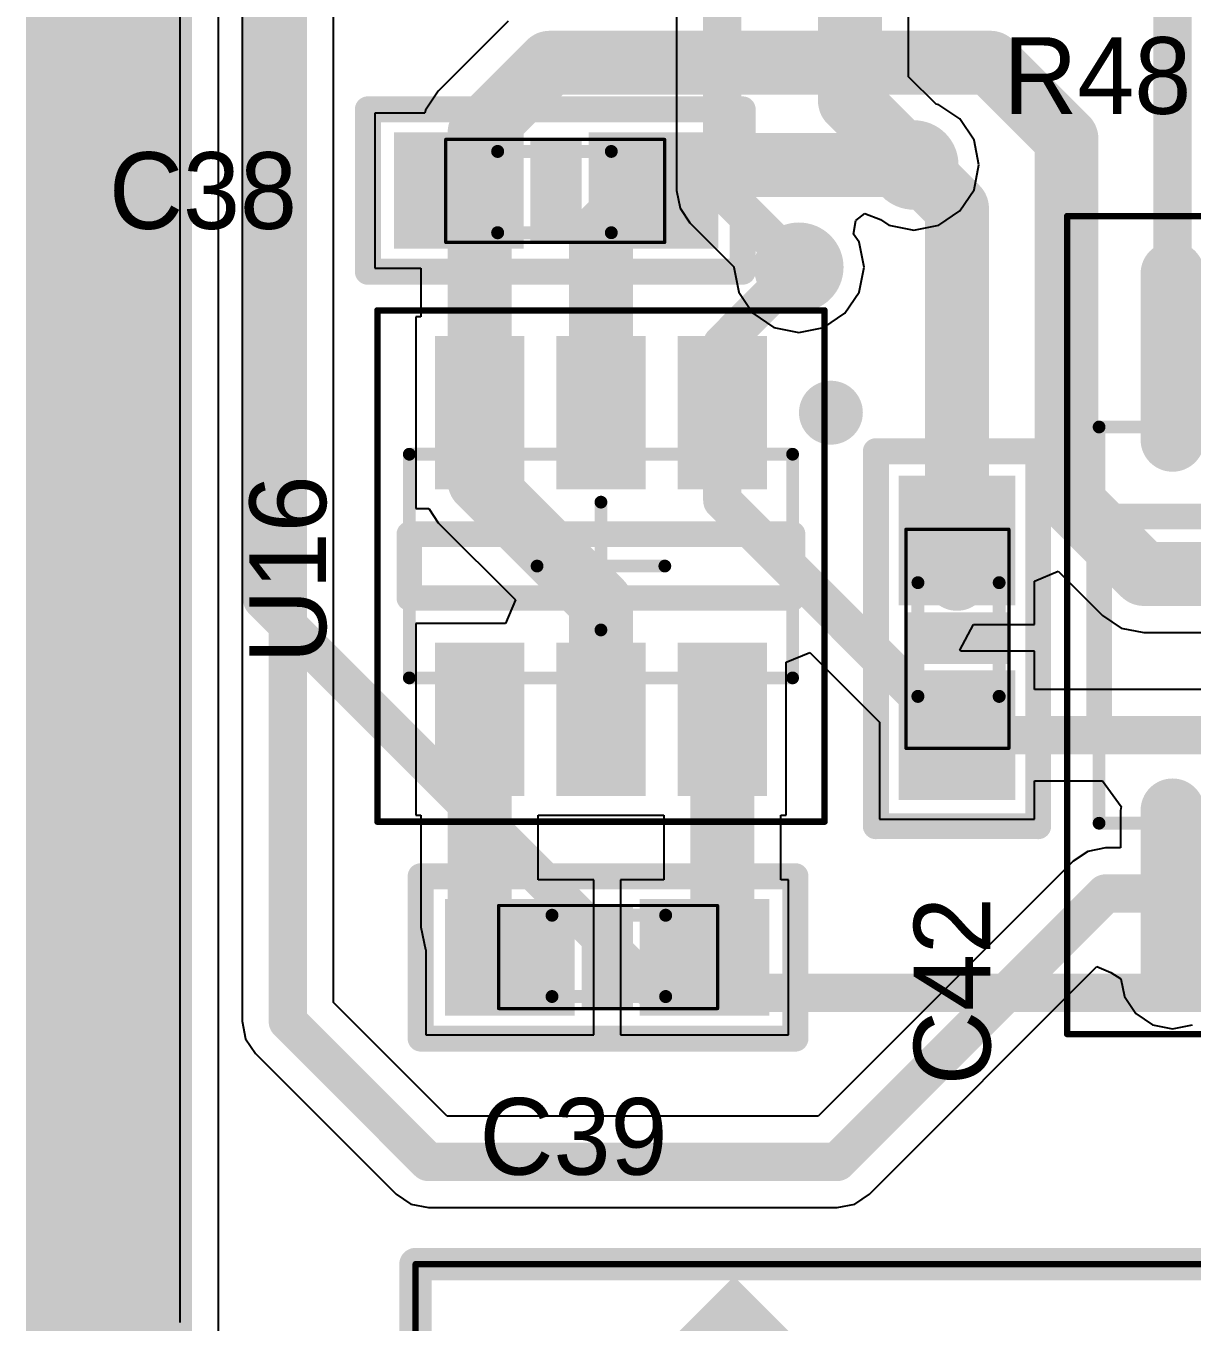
# Model space of a CAD drawing. Header units: millimetres. Extents: x 59 to 152, y 30 to 146.
# Drawn here: x 71.55 to 80.68, y 80.95 to 91.09 of the extents above; entities that cross this region are included whole.
import ezdxf

# ---------------------------------------------------------------- set-up
doc = ezdxf.new("R2010")
doc.units = ezdxf.units.MM
for name, color, linetype in [('BottomLayer', 5, 'Continuous'), ('BottomSolder', 6, 'Continuous'), ('Mechanical1', 6, 'Continuous'), ('Mechanical13', 56, 'Continuous'), ('Mechanical15', 56, 'Continuous'), ('Mechanical16', 56, 'Continuous'), ('Mechanical2', 216, 'Continuous'), ('Mechanical6', 56, 'Continuous'), ('MultiLayer', 9, 'Continuous'), ('TopLayer', 1, 'Continuous'), ('TopOverlay', 2, 'Continuous'), ('TopPaste', 8, 'Continuous'), ('TopSolder', 216, 'Continuous'), ('ViaHoleLayer', 16, 'Continuous')]:
    doc.layers.add(name, color=color, linetype=linetype)

# ---------------------------------------------------------------- blocks, each defined once
blk = doc.blocks.new('C0603_210')
at = {"layer": 'Mechanical16'}
for points, const_width in [([(0.864, 0.406), (-0.85, 0.406)], 0.0254), ([(-0.85, 0.406), (-0.85, -0.4)], 0.0254), ([(0.864, 0.406), (0.864, -0.4)], 0.0254), ([(0.457, 0.33), (-0.432, 0.33)], 0.102), ([(0.457, -0.306), (-0.432, -0.306)], 0.102), ([(0.864, -0.4), (-0.85, -0.4)], 0.0254)]:
    blk.add_lwpolyline(points, dxfattribs=dict(at, const_width=const_width))
for points, const_width in [([(-0.856, 0.406, 1), (-0.844, 0.406, 1)], 0.0127), ([(-0.856, 0.406, 1), (-0.844, 0.406, 1)], 0.0127), ([(0.857, 0.406, 1), (0.87, 0.406, 1)], 0.0127), ([(0.857, 0.406, 1), (0.87, 0.406, 1)], 0.0127), ([(-0.457, 0.33, 1), (-0.407, 0.33, 1)], 0.0508), ([(0.432, 0.33, 1), (0.483, 0.33, 1)], 0.0508), ([(-0.457, -0.306, 1), (-0.407, -0.306, 1)], 0.0508), ([(0.432, -0.306, 1), (0.483, -0.306, 1)], 0.0508), ([(-0.856, -0.4, 1), (-0.844, -0.4, 1)], 0.0127), ([(-0.856, -0.4, 1), (-0.844, -0.4, 1)], 0.0127), ([(0.857, -0.4, 1), (0.87, -0.4, 1)], 0.0127), ([(0.857, -0.4, 1), (0.87, -0.4, 1)], 0.0127)]:
    blk.add_lwpolyline(points, format="xyb", close=True, dxfattribs=dict(at, const_width=const_width))
for points in [[(-0.838, -0.4), (-0.432, -0.4), (-0.838, 0.406), (-0.432, 0.406)], [(0.432, -0.4), (0.838, -0.4), (0.432, 0.406), (0.838, 0.406)]]:
    blk.add_solid(points, dxfattribs=at)
at = {"layer": 'Mechanical6'}
blk.add_solid([(-0.2, -0.4), (0.203, -0.4), (-0.2, 0.406), (0.203, 0.406)], dxfattribs=at)
at = {"layer": 'TopLayer'}
for points in [[(-1.219, -0.406), (-0.305, -0.406), (-1.219, 0.406), (-0.305, 0.406)], [(0.305, -0.406), (1.219, -0.406), (0.305, 0.406), (1.219, 0.406)]]:
    blk.add_solid(points, dxfattribs=at)
at = {"layer": 'TopOverlay', "const_width": 0.203}
for points in [[(1.473, 0.635), (-1.46, 0.635)], [(-1.46, 0.635), (-1.46, -0.635)], [(1.473, 0.635), (1.473, -0.635)], [(1.473, -0.635), (-1.46, -0.635)]]:
    blk.add_lwpolyline(points, dxfattribs=at)
at = {"layer": 'TopOverlay', "const_width": 0.102}
for points in [[(-1.511, 0.635, 1), (-1.41, 0.635, 1)], [(-1.511, 0.635, 1), (-1.41, 0.635, 1)], [(1.422, 0.635, 1), (1.524, 0.635, 1)], [(1.422, 0.635, 1), (1.524, 0.635, 1)], [(-1.511, -0.635, 1), (-1.41, -0.635, 1)], [(-1.511, -0.635, 1), (-1.41, -0.635, 1)], [(1.422, -0.635, 1), (1.524, -0.635, 1)], [(1.422, -0.635, 1), (1.524, -0.635, 1)]]:
    blk.add_lwpolyline(points, format="xyb", close=True, dxfattribs=at)
at = {"layer": 'TopPaste'}
for points in [[(-1.219, -0.406), (-0.305, -0.406), (-1.219, 0.406), (-0.305, 0.406)], [(0.305, -0.406), (1.219, -0.406), (0.305, 0.406), (1.219, 0.406)]]:
    blk.add_solid(points, dxfattribs=at)
at = {"layer": 'TopSolder'}
for points in [[(-1.269, -0.456), (-0.255, -0.456), (-1.269, 0.456), (-0.255, 0.456)], [(0.255, -0.456), (1.269, -0.456), (0.255, 0.456), (1.269, 0.456)]]:
    blk.add_solid(points, dxfattribs=at)
blk = doc.blocks.new('C0603_211')
at = {"layer": 'Mechanical16'}
for points, const_width in [([(-0.85, 0.406), (0.864, 0.406)], 0.0254), ([(-0.85, -0.4), (-0.85, 0.406)], 0.0254), ([(0.864, -0.4), (0.864, 0.406)], 0.0254), ([(-0.432, 0.33), (0.457, 0.33)], 0.102), ([(-0.432, -0.306), (0.457, -0.306)], 0.102), ([(-0.85, -0.4), (0.864, -0.4)], 0.0254)]:
    blk.add_lwpolyline(points, dxfattribs=dict(at, const_width=const_width))
for points, const_width in [([(-0.856, 0.406, 1), (-0.844, 0.406, 1)], 0.0127), ([(-0.856, 0.406, 1), (-0.844, 0.406, 1)], 0.0127), ([(0.857, 0.406, 1), (0.87, 0.406, 1)], 0.0127), ([(0.857, 0.406, 1), (0.87, 0.406, 1)], 0.0127), ([(-0.457, 0.33, 1), (-0.407, 0.33, 1)], 0.0508), ([(0.432, 0.33, 1), (0.483, 0.33, 1)], 0.0508), ([(-0.457, -0.306, 1), (-0.407, -0.306, 1)], 0.0508), ([(0.432, -0.306, 1), (0.483, -0.306, 1)], 0.0508), ([(-0.856, -0.4, 1), (-0.844, -0.4, 1)], 0.0127), ([(-0.856, -0.4, 1), (-0.844, -0.4, 1)], 0.0127), ([(0.857, -0.4, 1), (0.87, -0.4, 1)], 0.0127), ([(0.857, -0.4, 1), (0.87, -0.4, 1)], 0.0127)]:
    blk.add_lwpolyline(points, format="xyb", close=True, dxfattribs=dict(at, const_width=const_width))
for points in [[(-0.838, -0.4), (-0.432, -0.4), (-0.838, 0.406), (-0.432, 0.406)], [(0.432, -0.4), (0.838, -0.4), (0.432, 0.406), (0.838, 0.406)]]:
    blk.add_solid(points, dxfattribs=at)
at = {"layer": 'Mechanical6'}
blk.add_solid([(-0.2, -0.4), (0.203, -0.4), (-0.2, 0.406), (0.203, 0.406)], dxfattribs=at)
at = {"layer": 'TopLayer'}
for points in [[(-1.219, -0.406), (-0.305, -0.406), (-1.219, 0.406), (-0.305, 0.406)], [(0.305, -0.406), (1.219, -0.406), (0.305, 0.406), (1.219, 0.406)]]:
    blk.add_solid(points, dxfattribs=at)
at = {"layer": 'TopOverlay', "const_width": 0.203}
for points in [[(-1.46, 0.635), (1.473, 0.635)], [(-1.46, -0.635), (-1.46, 0.635)], [(1.473, -0.635), (1.473, 0.635)], [(-1.46, -0.635), (1.473, -0.635)]]:
    blk.add_lwpolyline(points, dxfattribs=at)
at = {"layer": 'TopOverlay', "const_width": 0.102}
for points in [[(-1.511, 0.635, 1), (-1.41, 0.635, 1)], [(-1.511, 0.635, 1), (-1.41, 0.635, 1)], [(1.422, 0.635, 1), (1.524, 0.635, 1)], [(1.422, 0.635, 1), (1.524, 0.635, 1)], [(-1.511, -0.635, 1), (-1.41, -0.635, 1)], [(-1.511, -0.635, 1), (-1.41, -0.635, 1)], [(1.422, -0.635, 1), (1.524, -0.635, 1)], [(1.422, -0.635, 1), (1.524, -0.635, 1)]]:
    blk.add_lwpolyline(points, format="xyb", close=True, dxfattribs=at)
at = {"layer": 'TopPaste'}
for points in [[(-1.219, -0.406), (-0.305, -0.406), (-1.219, 0.406), (-0.305, 0.406)], [(0.305, -0.406), (1.219, -0.406), (0.305, 0.406), (1.219, 0.406)]]:
    blk.add_solid(points, dxfattribs=at)
at = {"layer": 'TopSolder'}
for points in [[(-1.269, -0.456), (-0.255, -0.456), (-1.269, 0.456), (-0.255, 0.456)], [(0.255, -0.456), (1.269, -0.456), (0.255, 0.456), (1.269, 0.456)]]:
    blk.add_solid(points, dxfattribs=at)
blk = doc.blocks.new('C0603_214')
at = {"layer": 'Mechanical16'}
for points, const_width in [([(0.864, 0.406), (-0.85, 0.406)], 0.0254), ([(-0.85, -0.4), (-0.85, 0.406)], 0.0254), ([(0.864, -0.4), (0.864, 0.406)], 0.0254), ([(0.457, 0.33), (-0.432, 0.33)], 0.102), ([(0.457, -0.306), (-0.432, -0.306)], 0.102), ([(0.864, -0.4), (-0.85, -0.4)], 0.0254)]:
    blk.add_lwpolyline(points, dxfattribs=dict(at, const_width=const_width))
for points, const_width in [([(-0.856, 0.406, 1), (-0.844, 0.406, 1)], 0.0127), ([(-0.856, 0.406, 1), (-0.844, 0.406, 1)], 0.0127), ([(0.857, 0.406, 1), (0.87, 0.406, 1)], 0.0127), ([(0.857, 0.406, 1), (0.87, 0.406, 1)], 0.0127), ([(-0.457, 0.33, 1), (-0.407, 0.33, 1)], 0.0508), ([(0.432, 0.33, 1), (0.483, 0.33, 1)], 0.0508), ([(-0.457, -0.306, 1), (-0.407, -0.306, 1)], 0.0508), ([(0.432, -0.306, 1), (0.483, -0.306, 1)], 0.0508), ([(-0.856, -0.4, 1), (-0.844, -0.4, 1)], 0.0127), ([(-0.856, -0.4, 1), (-0.844, -0.4, 1)], 0.0127), ([(0.857, -0.4, 1), (0.87, -0.4, 1)], 0.0127), ([(0.857, -0.4, 1), (0.87, -0.4, 1)], 0.0127)]:
    blk.add_lwpolyline(points, format="xyb", close=True, dxfattribs=dict(at, const_width=const_width))
for points in [[(-0.838, -0.401), (-0.432, -0.401), (-0.838, 0.406), (-0.432, 0.406)], [(0.432, -0.401), (0.838, -0.401), (0.432, 0.406), (0.838, 0.406)]]:
    blk.add_solid(points, dxfattribs=at)
at = {"layer": 'Mechanical6'}
blk.add_solid([(-0.2, -0.4), (0.203, -0.4), (-0.2, 0.406), (0.203, 0.406)], dxfattribs=at)
at = {"layer": 'TopLayer'}
for points in [[(-1.219, -0.406), (-0.305, -0.406), (-1.219, 0.406), (-0.305, 0.406)], [(0.305, -0.406), (1.219, -0.406), (0.305, 0.406), (1.219, 0.406)]]:
    blk.add_solid(points, dxfattribs=at)
at = {"layer": 'TopOverlay', "const_width": 0.203}
for points in [[(1.473, 0.635), (-1.46, 0.635)], [(-1.46, -0.635), (-1.46, 0.635)], [(1.473, -0.635), (1.473, 0.635)], [(1.473, -0.635), (-1.46, -0.635)]]:
    blk.add_lwpolyline(points, dxfattribs=at)
at = {"layer": 'TopOverlay', "const_width": 0.102}
for points in [[(-1.511, 0.635, 1), (-1.41, 0.635, 1)], [(-1.511, 0.635, 1), (-1.41, 0.635, 1)], [(1.422, 0.635, 1), (1.524, 0.635, 1)], [(1.422, 0.635, 1), (1.524, 0.635, 1)], [(-1.511, -0.635, 1), (-1.41, -0.635, 1)], [(-1.511, -0.635, 1), (-1.41, -0.635, 1)], [(1.422, -0.635, 1), (1.524, -0.635, 1)], [(1.422, -0.635, 1), (1.524, -0.635, 1)]]:
    blk.add_lwpolyline(points, format="xyb", close=True, dxfattribs=at)
at = {"layer": 'TopPaste'}
for points in [[(-1.219, -0.406), (-0.305, -0.406), (-1.219, 0.406), (-0.305, 0.406)], [(0.305, -0.406), (1.219, -0.406), (0.305, 0.406), (1.219, 0.406)]]:
    blk.add_solid(points, dxfattribs=at)
at = {"layer": 'TopSolder'}
for points in [[(-1.269, -0.456), (-0.255, -0.456), (-1.269, 0.456), (-0.255, 0.456)], [(0.255, -0.456), (1.269, -0.456), (0.255, 0.456), (1.269, 0.456)]]:
    blk.add_solid(points, dxfattribs=at)
blk = doc.blocks.new('DCDC_1_1_237')
at = {"layer": 'Mechanical1', "const_width": 0.05}
for points in [[(-12.7, 12.7), (12.7, 12.7)], [(12.7, 12.7), (12.7, -12.7)]]:
    blk.add_lwpolyline(points, dxfattribs=at)
at = {"layer": 'Mechanical1', "const_width": 0.025}
blk.add_lwpolyline([(12.688, 12.7, 1), (12.712, 12.7, 1)], format="xyb", close=True, dxfattribs=at)
blk.add_lwpolyline([(12.688, 12.7, 1), (12.712, 12.7, 1)], format="xyb", close=True, dxfattribs=at)
at = {"layer": 'Mechanical15', "const_width": 0.05}
for points in [[(-12.7, 12.7), (12.7, 12.7)], [(12.7, 12.7), (12.7, -12.7)]]:
    blk.add_lwpolyline(points, dxfattribs=at)
at = {"layer": 'Mechanical15', "const_width": 0.025}
blk.add_lwpolyline([(12.688, 12.7, 1), (12.712, 12.7, 1)], format="xyb", close=True, dxfattribs=at)
blk.add_lwpolyline([(12.688, 12.7, 1), (12.712, 12.7, 1)], format="xyb", close=True, dxfattribs=at)
at = {"layer": 'Mechanical2', "const_width": 0.05}
for points in [[(-12.7, 12.7), (12.7, 12.7)], [(12.7, 12.7), (12.7, -12.7)]]:
    blk.add_lwpolyline(points, dxfattribs=at)
at = {"layer": 'Mechanical2', "const_width": 0.025}
blk.add_lwpolyline([(12.688, 12.7, 1), (12.712, 12.7, 1)], format="xyb", close=True, dxfattribs=at)
blk.add_lwpolyline([(12.688, 12.7, 1), (12.712, 12.7, 1)], format="xyb", close=True, dxfattribs=at)
at = {"layer": 'TopOverlay', "const_width": 0.254}
for points in [[(-12.7, 12.7), (12.7, 12.7)], [(12.7, 12.7), (12.7, -12.7)]]:
    blk.add_lwpolyline(points, dxfattribs=at)
at = {"layer": 'TopOverlay', "const_width": 0.127}
blk.add_lwpolyline([(12.636, 12.7, 1), (12.764, 12.7, 1)], format="xyb", close=True, dxfattribs=at)
blk.add_lwpolyline([(12.636, 12.7, 1), (12.764, 12.7, 1)], format="xyb", close=True, dxfattribs=at)
blk = doc.blocks.new('MAXM_U8_1_N_316')
at = {"layer": 'Mechanical13', "const_width": 0.1}
for points in [[(-1.55, -1.55), (-1.55, 1.55)], [(1.55, 1.55), (-1.55, 1.55)], [(1.55, -1.55), (1.55, 1.55)], [(1.55, -1.55), (-1.55, -1.55)]]:
    blk.add_lwpolyline(points, dxfattribs=at)
at = {"layer": 'Mechanical13'}
for points, const_width in [([(-1.575, 1.55, 1), (-1.525, 1.55, 1)], 0.05), ([(-1.575, 1.55, 1), (-1.525, 1.55, 1)], 0.05), ([(1.525, 1.55, 1), (1.575, 1.55, 1)], 0.05), ([(1.525, 1.55, 1), (1.575, 1.55, 1)], 0.05), ([(-0.15, 0.65, 1), (-1.15, 0.65, 1)], 0.1), ([(-1.175, 0.65, 1), (-1.125, 0.65, 1)], 0.05), ([(-0.175, 0.65, 1), (-0.125, 0.65, 1)], 0.05), ([(-1.575, -1.55, 1), (-1.525, -1.55, 1)], 0.05), ([(-1.575, -1.55, 1), (-1.525, -1.55, 1)], 0.05), ([(1.525, -1.55, 1), (1.575, -1.55, 1)], 0.05), ([(1.525, -1.55, 1), (1.575, -1.55, 1)], 0.05)]:
    blk.add_lwpolyline(points, format="xyb", close=True, dxfattribs=dict(at, const_width=const_width))
at = {"layer": 'Mechanical15'}
for points, const_width in [([(-3.2, -1.8), (-3.2, 1.8)], 0.05), ([(3.2, 1.8), (-3.2, 1.8)], 0.05), ([(3.2, -1.8), (3.2, 1.8)], 0.05), ([(0, -0.5), (0, 0.5)], 0.1), ([(0.5, 0), (-0.5, 0)], 0.1), ([(3.2, -1.8), (-3.2, -1.8)], 0.05)]:
    blk.add_lwpolyline(points, dxfattribs=dict(at, const_width=const_width))
for points, const_width in [([(-3.213, 1.8, 1), (-3.188, 1.8, 1)], 0.025), ([(-3.213, 1.8, 1), (-3.188, 1.8, 1)], 0.025), ([(3.187, 1.8, 1), (3.212, 1.8, 1)], 0.025), ([(3.187, 1.8, 1), (3.212, 1.8, 1)], 0.025), ([(-0.025, 0.5, 1), (0.025, 0.5, 1)], 0.05), ([(-0.525, 0, 1), (-0.475, 0, 1)], 0.05), ([(0.475, 0, 1), (0.525, 0, 1)], 0.05), ([(-0.025, -0.5, 1), (0.025, -0.5, 1)], 0.05), ([(-3.213, -1.8, 1), (-3.188, -1.8, 1)], 0.025), ([(-3.213, -1.8, 1), (-3.188, -1.8, 1)], 0.025), ([(3.187, -1.8, 1), (3.212, -1.8, 1)], 0.025), ([(3.187, -1.8, 1), (3.212, -1.8, 1)], 0.025)]:
    blk.add_lwpolyline(points, format="xyb", close=True, dxfattribs=dict(at, const_width=const_width))
at = {"layer": 'TopLayer', "const_width": 0.4}
for points in [[(-2.75, 0.975), (-1.45, 0.975)], [(1.45, 0.975), (2.75, 0.975)], [(-2.75, 0.325), (-1.45, 0.325)], [(1.45, 0.325), (2.75, 0.325)], [(-2.75, -0.325), (-1.45, -0.325)], [(1.45, -0.325), (2.75, -0.325)], [(-2.75, -0.975), (-1.45, -0.975)], [(1.45, -0.975), (2.75, -0.975)]]:
    blk.add_lwpolyline(points, dxfattribs=at)
at = {"layer": 'TopLayer', "const_width": 0.2}
for points in [[(-2.85, 0.975, 1), (-2.65, 0.975, 1)], [(-1.55, 0.975, 1), (-1.35, 0.975, 1)], [(1.35, 0.975, 1), (1.55, 0.975, 1)], [(2.65, 0.975, 1), (2.85, 0.975, 1)], [(-2.85, 0.325, 1), (-2.65, 0.325, 1)], [(-1.55, 0.325, 1), (-1.35, 0.325, 1)], [(1.35, 0.325, 1), (1.55, 0.325, 1)], [(2.65, 0.325, 1), (2.85, 0.325, 1)], [(-2.85, -0.325, 1), (-2.65, -0.325, 1)], [(-1.55, -0.325, 1), (-1.35, -0.325, 1)], [(1.35, -0.325, 1), (1.55, -0.325, 1)], [(2.65, -0.325, 1), (2.85, -0.325, 1)], [(-2.85, -0.975, 1), (-2.65, -0.975, 1)], [(-1.55, -0.975, 1), (-1.35, -0.975, 1)], [(1.35, -0.975, 1), (1.55, -0.975, 1)], [(2.65, -0.975, 1), (2.85, -0.975, 1)]]:
    blk.add_lwpolyline(points, format="xyb", close=True, dxfattribs=at)
at = {"layer": 'TopOverlay'}
for points, const_width in [([(-1.975, 1.75, 1), (-2.225, 1.75, 1)], 0.25), ([(-2.288, 1.75, 1), (-2.163, 1.75, 1)], 0.125), ([(-2.037, 1.75, 1), (-1.913, 1.75, 1)], 0.125), ([(-0.9, 1.55, 1), (-0.8, 1.55, 1)], 0.1), ([(-0.9, 1.55, 1), (-0.8, 1.55, 1)], 0.1), ([(0.8, 1.55, 1), (0.9, 1.55, 1)], 0.1), ([(0.8, 1.55, 1), (0.9, 1.55, 1)], 0.1), ([(-0.9, -1.55, 1), (-0.8, -1.55, 1)], 0.1), ([(-0.9, -1.55, 1), (-0.8, -1.55, 1)], 0.1), ([(0.8, -1.55, 1), (0.9, -1.55, 1)], 0.1), ([(0.8, -1.55, 1), (0.9, -1.55, 1)], 0.1)]:
    blk.add_lwpolyline(points, format="xyb", close=True, dxfattribs=dict(at, const_width=const_width))
at = {"layer": 'TopOverlay', "const_width": 0.2}
for points in [[(-0.85, -1.55), (-0.85, 1.55)], [(0.85, 1.55), (-0.85, 1.55)], [(0.85, -1.55), (0.85, 1.55)], [(0.85, -1.55), (-0.85, -1.55)]]:
    blk.add_lwpolyline(points, dxfattribs=at)
at = {"layer": 'TopPaste', "const_width": 0.4}
for points in [[(-2.75, 0.975), (-1.45, 0.975)], [(1.45, 0.975), (2.75, 0.975)], [(-2.75, 0.325), (-1.45, 0.325)], [(1.45, 0.325), (2.75, 0.325)], [(-2.75, -0.325), (-1.45, -0.325)], [(1.45, -0.325), (2.75, -0.325)], [(-2.75, -0.975), (-1.45, -0.975)], [(1.45, -0.975), (2.75, -0.975)]]:
    blk.add_lwpolyline(points, dxfattribs=at)
at = {"layer": 'TopPaste', "const_width": 0.2}
for points in [[(-2.85, 0.975, 1), (-2.65, 0.975, 1)], [(-1.55, 0.975, 1), (-1.35, 0.975, 1)], [(1.35, 0.975, 1), (1.55, 0.975, 1)], [(2.65, 0.975, 1), (2.85, 0.975, 1)], [(-2.85, 0.325, 1), (-2.65, 0.325, 1)], [(-1.55, 0.325, 1), (-1.35, 0.325, 1)], [(1.35, 0.325, 1), (1.55, 0.325, 1)], [(2.65, 0.325, 1), (2.85, 0.325, 1)], [(-2.85, -0.325, 1), (-2.65, -0.325, 1)], [(-1.55, -0.325, 1), (-1.35, -0.325, 1)], [(1.35, -0.325, 1), (1.55, -0.325, 1)], [(2.65, -0.325, 1), (2.85, -0.325, 1)], [(-2.85, -0.975, 1), (-2.65, -0.975, 1)], [(-1.55, -0.975, 1), (-1.35, -0.975, 1)], [(1.35, -0.975, 1), (1.55, -0.975, 1)], [(2.65, -0.975, 1), (2.85, -0.975, 1)]]:
    blk.add_lwpolyline(points, format="xyb", close=True, dxfattribs=at)
at = {"layer": 'TopSolder', "const_width": 0.5}
for points in [[(-2.75, 0.975), (-1.45, 0.975)], [(1.45, 0.975), (2.75, 0.975)], [(-2.75, 0.325), (-1.45, 0.325)], [(1.45, 0.325), (2.75, 0.325)], [(-2.75, -0.325), (-1.45, -0.325)], [(1.45, -0.325), (2.75, -0.325)], [(-2.75, -0.975), (-1.45, -0.975)], [(1.45, -0.975), (2.75, -0.975)]]:
    blk.add_lwpolyline(points, dxfattribs=at)
at = {"layer": 'TopSolder', "const_width": 0.25}
for points in [[(-2.875, 0.975, 1), (-2.625, 0.975, 1)], [(-1.575, 0.975, 1), (-1.325, 0.975, 1)], [(1.325, 0.975, 1), (1.575, 0.975, 1)], [(2.625, 0.975, 1), (2.875, 0.975, 1)], [(-2.875, 0.325, 1), (-2.625, 0.325, 1)], [(-1.575, 0.325, 1), (-1.325, 0.325, 1)], [(1.325, 0.325, 1), (1.575, 0.325, 1)], [(2.625, 0.325, 1), (2.875, 0.325, 1)], [(-2.875, -0.325, 1), (-2.625, -0.325, 1)], [(-1.575, -0.325, 1), (-1.325, -0.325, 1)], [(1.325, -0.325, 1), (1.575, -0.325, 1)], [(2.625, -0.325, 1), (2.875, -0.325, 1)], [(-2.875, -0.975, 1), (-2.625, -0.975, 1)], [(-1.575, -0.975, 1), (-1.325, -0.975, 1)], [(1.325, -0.975, 1), (1.575, -0.975, 1)], [(2.625, -0.975, 1), (2.875, -0.975, 1)]]:
    blk.add_lwpolyline(points, format="xyb", close=True, dxfattribs=at)
blk = doc.blocks.new('LT_S6_6_SOT_23_N_317')
at = {"layer": 'Mechanical13', "const_width": 0.1}
for points in [[(-0.875, -1.5), (-0.875, 1.5)], [(0.875, 1.5), (-0.875, 1.5)], [(0.875, -1.5), (0.875, 1.5)], [(0.875, -1.5), (-0.875, -1.5)]]:
    blk.add_lwpolyline(points, dxfattribs=at)
at = {"layer": 'Mechanical13', "const_width": 0.05}
for points in [[(-0.9, 1.5, 1), (-0.85, 1.5, 1)], [(-0.9, 1.5, 1), (-0.85, 1.5, 1)], [(0.85, 1.5, 1), (0.9, 1.5, 1)], [(0.85, 1.5, 1), (0.9, 1.5, 1)], [(-0.9, -1.5, 1), (-0.85, -1.5, 1)], [(-0.9, -1.5, 1), (-0.85, -1.5, 1)], [(0.85, -1.5, 1), (0.9, -1.5, 1)], [(0.85, -1.5, 1), (0.9, -1.5, 1)]]:
    blk.add_lwpolyline(points, format="xyb", close=True, dxfattribs=at)
at = {"layer": 'Mechanical15'}
for points, const_width in [([(-2, -1.75), (-2, 1.75)], 0.05), ([(2, 1.75), (-2, 1.75)], 0.05), ([(2, -1.75), (2, 1.75)], 0.05), ([(0, -0.5), (0, 0.5)], 0.1), ([(0.5, 0), (-0.5, 0)], 0.1), ([(2, -1.75), (-2, -1.75)], 0.05)]:
    blk.add_lwpolyline(points, dxfattribs=dict(at, const_width=const_width))
for points, const_width in [([(-2.013, 1.75, 1), (-1.988, 1.75, 1)], 0.025), ([(-2.013, 1.75, 1), (-1.988, 1.75, 1)], 0.025), ([(1.988, 1.75, 1), (2.013, 1.75, 1)], 0.025), ([(1.988, 1.75, 1), (2.013, 1.75, 1)], 0.025), ([(-0.025, 0.5, 1), (0.025, 0.5, 1)], 0.05), ([(-0.525, 0, 1), (-0.475, 0, 1)], 0.05), ([(0.475, 0, 1), (0.525, 0, 1)], 0.05), ([(-0.025, -0.5, 1), (0.025, -0.5, 1)], 0.05), ([(-2.013, -1.75, 1), (-1.988, -1.75, 1)], 0.025), ([(-2.013, -1.75, 1), (-1.988, -1.75, 1)], 0.025), ([(1.988, -1.75, 1), (2.013, -1.75, 1)], 0.025), ([(1.988, -1.75, 1), (2.013, -1.75, 1)], 0.025)]:
    blk.add_lwpolyline(points, format="xyb", close=True, dxfattribs=dict(at, const_width=const_width))
at = {"layer": 'TopLayer'}
for points in [[(-0.65, 0.65), (-0.65, 1.25), (-1.75, 0.65), (-1.75, 1.25)], [(1.75, 0.65), (1.75, 1.25), (0.65, 0.65), (0.65, 1.25)], [(-0.65, -0.3), (-0.65, 0.3), (-1.75, -0.3), (-1.75, 0.3)], [(1.75, -0.3), (1.75, 0.3), (0.65, -0.3), (0.65, 0.3)], [(-0.65, -1.25), (-0.65, -0.65), (-1.75, -1.25), (-1.75, -0.65)], [(1.75, -1.25), (1.75, -0.65), (0.65, -1.25), (0.65, -0.65)]]:
    blk.add_solid(points, dxfattribs=at)
at = {"layer": 'TopOverlay'}
for points, const_width in [([(-1.075, 1.8, 1), (-1.325, 1.8, 1)], 0.25), ([(-1.388, 1.8, 1), (-1.263, 1.8, 1)], 0.125), ([(-1.137, 1.8, 1), (-1.012, 1.8, 1)], 0.125), ([(-0.3, 1.5, 1), (-0.2, 1.5, 1)], 0.1), ([(-0.3, 1.5, 1), (-0.2, 1.5, 1)], 0.1), ([(0.2, 1.5, 1), (0.3, 1.5, 1)], 0.1), ([(0.2, 1.5, 1), (0.3, 1.5, 1)], 0.1), ([(-0.3, -1.5, 1), (-0.2, -1.5, 1)], 0.1), ([(-0.3, -1.5, 1), (-0.2, -1.5, 1)], 0.1), ([(0.2, -1.5, 1), (0.3, -1.5, 1)], 0.1), ([(0.2, -1.5, 1), (0.3, -1.5, 1)], 0.1)]:
    blk.add_lwpolyline(points, format="xyb", close=True, dxfattribs=dict(at, const_width=const_width))
at = {"layer": 'TopOverlay', "const_width": 0.2}
for points in [[(0.25, 1.5), (-0.25, 1.5)], [(-0.25, -1.5), (-0.25, 1.5)], [(0.25, -1.5), (0.25, 1.5)], [(0.25, -1.5), (-0.25, -1.5)]]:
    blk.add_lwpolyline(points, dxfattribs=at)
at = {"layer": 'TopPaste'}
for points in [[(-0.65, 0.65), (-0.65, 1.25), (-1.75, 0.65), (-1.75, 1.25)], [(1.75, 0.65), (1.75, 1.25), (0.65, 0.65), (0.65, 1.25)], [(-0.65, -0.3), (-0.65, 0.3), (-1.75, -0.3), (-1.75, 0.3)], [(1.75, -0.3), (1.75, 0.3), (0.65, -0.3), (0.65, 0.3)], [(-0.65, -1.25), (-0.65, -0.65), (-1.75, -1.25), (-1.75, -0.65)], [(1.75, -1.25), (1.75, -0.65), (0.65, -1.25), (0.65, -0.65)]]:
    blk.add_solid(points, dxfattribs=at)
at = {"layer": 'TopSolder'}
for points in [[(-0.6, 0.6), (-0.6, 1.3), (-1.8, 0.6), (-1.8, 1.3)], [(1.8, 0.6), (1.8, 1.3), (0.6, 0.6), (0.6, 1.3)], [(-0.6, -0.35), (-0.6, 0.35), (-1.8, -0.35), (-1.8, 0.35)], [(1.8, -0.35), (1.8, 0.35), (0.6, -0.35), (0.6, 0.35)], [(-0.6, -1.3), (-0.6, -0.6), (-1.8, -1.3), (-1.8, -0.6)], [(1.8, -1.3), (1.8, -0.6), (0.6, -1.3), (0.6, -0.6)]]:
    blk.add_solid(points, dxfattribs=at)

msp = doc.modelspace()

# ---------------------------------------------------------------- linework, layer by layer
at = {"layer": 'BottomLayer'}
for p, q in [((73.057, 79.369), (73.057, 94.728)), ((76.643, 94.334), (76.643, 89.8)), ((78.459, 90.69), (78.459, 91.787)), ((78.674, 90.475), (78.459, 90.69)), ((78.695, 90.471), (78.674, 90.475)), ((78.86, 90.36), (78.695, 90.471)), ((78.971, 90.195), (78.86, 90.36)), ((79.01, 90), (78.971, 90.195)), ((78.971, 89.805), (79.01, 90)), ((76.643, 89.8), (76.67, 89.663)), ((78.86, 89.64), (78.971, 89.805)), ((76.67, 89.663), (76.748, 89.548)), ((76.748, 89.548), (77.091, 89.204)), ((78.028, 89.459), (78.047, 89.565)), ((78.047, 89.565), (78.116, 89.62)), ((78.116, 89.62), (78.238, 89.574)), ((78.238, 89.574), (78.305, 89.529)), ((78.695, 89.529), (78.86, 89.64)), ((78.071, 89.395), (78.028, 89.459)), ((78.305, 89.529), (78.5, 89.49)), ((78.5, 89.49), (78.695, 89.529)), ((78.11, 89.2), (78.071, 89.395)), ((77.091, 89.204), (77.09, 89.2)), ((77.09, 89.2), (77.129, 89.005)), ((78.071, 89.005), (78.11, 89.2)), ((77.129, 89.005), (77.24, 88.84)), ((77.96, 88.84), (78.071, 89.005)), ((77.24, 88.84), (77.405, 88.729)), ((77.795, 88.729), (77.96, 88.84)), ((77.405, 88.729), (77.6, 88.69)), ((77.6, 88.69), (77.795, 88.729))]:
    msp.add_line(p, q, dxfattribs=at)
for points, const_width in [([(73.4, 86.6), (73.4, 95.6)], 0.3), ([(72.7, 79.221), (72.7, 94.728)], 0.3), ([(72.2, 79.014), (72.2, 94.521)], 0.3), ([(71.7, 78.807), (71.7, 94.314)], 0.3), ([(77, 89.8), (77, 94.334)], 0.3), ([(78, 90.5), (78, 92)], 0.5), ([(78, 90.5), (78.5, 90)], 0.5), ([(77, 89.8), (77.6, 89.2)], 0.3), ([(73.4, 86.6), (76.478, 83.522)], 0.3), ([(76.478, 83.522), (87.45, 83.522)], 0.3)]:
    msp.add_lwpolyline(points, dxfattribs=dict(at, const_width=const_width))
for points, const_width in [([(77.875, 90.5, 1), (78.125, 90.5, 1)], 0.25), ([(77.875, 90.5, 1), (78.125, 90.5, 1)], 0.25), ([(78.35, 90, 1), (78.65, 90, 1)], 0.3), ([(78.375, 90, 1), (78.625, 90, 1)], 0.25), ([(76.925, 89.8, 1), (77.075, 89.8, 1)], 0.15), ([(76.925, 89.8, 1), (77.075, 89.8, 1)], 0.15), ([(77.45, 89.2, 1), (77.75, 89.2, 1)], 0.3), ([(77.525, 89.2, 1), (77.675, 89.2, 1)], 0.15), ([(73.325, 86.6, 1), (73.475, 86.6, 1)], 0.15), ([(73.325, 86.6, 1), (73.475, 86.6, 1)], 0.15), ([(76.403, 83.522, 1), (76.553, 83.522, 1)], 0.15), ([(76.403, 83.522, 1), (76.553, 83.522, 1)], 0.15)]:
    msp.add_lwpolyline(points, format="xyb", close=True, dxfattribs=dict(at, const_width=const_width))
at = {"layer": 'BottomSolder', "const_width": 0.35}
for points in [[(78.325, 90, 1), (78.675, 90, 1)], [(77.425, 89.2, 1), (77.775, 89.2, 1)]]:
    msp.add_lwpolyline(points, format="xyb", close=True, dxfattribs=at)
at = {"layer": 'MultiLayer', "const_width": 0.3}
for points in [[(78.35, 90, 1), (78.65, 90, 1)], [(77.45, 89.2, 1), (77.75, 89.2, 1)]]:
    msp.add_lwpolyline(points, format="xyb", close=True, dxfattribs=at)
at = {"layer": 'TopLayer'}
for p, q in [((72.757, 80.944), (72.757, 96.3)), ((73.243, 91.362), (73.243, 83.3)), ((73.957, 83.448), (73.957, 91.214)), ((75.324, 91.124), (74.777, 90.577)), ((74.777, 90.577), (74.677, 90.428)), ((74.673, 90.406), (74.281, 90.406)), ((74.281, 90.406), (74.281, 89.194)), ((74.677, 90.428), (74.673, 90.406)), ((74.281, 89.194), (74.642, 89.194)), ((74.642, 89.194), (74.642, 88.812)), ((74.642, 88.812), (74.601, 88.812)), ((74.601, 88.812), (74.601, 87.312)), ((74.601, 87.312), (74.703, 87.312)), ((74.703, 87.312), (74.777, 87.201)), ((74.777, 87.201), (75.381, 86.597)), ((79.445, 86.745), (79.629, 86.822)), ((79.629, 86.822), (79.976, 86.476)), ((79.445, 86.405), (79.445, 86.745)), ((75.381, 86.597), (75.305, 86.412)), ((75.305, 86.412), (74.601, 86.412)), ((74.601, 86.412), (74.601, 84.912)), ((78.861, 86.205), (78.967, 86.405)), ((78.967, 86.405), (79.445, 86.405)), ((79.976, 86.476), (80.124, 86.376)), ((80.124, 86.376), (80.3, 86.341)), ((80.3, 86.341), (82.587, 86.341)), ((78.867, 86.195), (78.861, 86.205)), ((77.501, 86.109), (77.686, 86.185)), ((77.501, 84.912), (77.501, 86.109)), ((77.686, 86.185), (78.232, 85.64)), ((79.445, 86.195), (78.867, 86.195)), ((79.445, 85.895), (79.445, 86.195)), ((80.862, 85.895), (79.445, 85.895)), ((78.232, 85.64), (78.232, 84.881)), ((79.445, 84.881), (79.445, 85.181)), ((79.445, 85.181), (79.976, 85.181)), ((79.976, 85.181), (80.123, 84.981)), ((74.601, 84.912), (74.642, 84.912)), ((74.642, 84.912), (74.642, 84.037)), ((75.56, 84.406), (75.56, 84.912)), ((75.56, 84.912), (76.542, 84.912)), ((76.542, 84.912), (76.542, 84.406)), ((77.46, 84.406), (77.46, 84.912)), ((77.46, 84.912), (77.501, 84.912)), ((78.232, 84.881), (79.445, 84.881)), ((80.123, 84.981), (80.117, 84.95)), ((80.117, 84.95), (80.117, 84.657)), ((79.863, 84.63), (79.748, 84.552)), ((80, 84.657), (79.863, 84.63)), ((80.117, 84.657), (80, 84.657)), ((79.748, 84.552), (77.752, 82.557)), ((75.995, 84.406), (75.56, 84.406)), ((75.995, 83.194), (75.995, 84.406)), ((76.542, 84.406), (76.205, 84.406)), ((76.205, 84.406), (76.205, 83.194)), ((77.519, 84.406), (77.46, 84.406)), ((77.519, 83.194), (77.519, 84.406)), ((74.642, 84.037), (74.677, 83.861)), ((74.677, 83.861), (74.681, 83.856)), ((74.681, 83.856), (74.681, 83.194)), ((78.152, 81.948), (79.932, 83.728)), ((79.932, 83.728), (80.043, 83.682)), ((80.043, 83.682), (80.121, 83.633)), ((80.121, 83.633), (80.148, 83.494)), ((80.148, 83.494), (80.237, 83.362)), ((74.848, 82.557), (73.957, 83.448)), ((80.237, 83.362), (80.369, 83.273)), ((73.243, 83.3), (73.27, 83.163)), ((80.369, 83.273), (80.525, 83.242)), ((80.525, 83.242), (80.681, 83.273)), ((73.27, 83.163), (73.348, 83.048)), ((74.681, 83.194), (75.995, 83.194)), ((76.205, 83.194), (77.519, 83.194)), ((73.348, 83.048), (74.448, 81.948)), ((77.752, 82.557), (74.848, 82.557)), ((74.448, 81.948), (74.563, 81.87)), ((78.037, 81.87), (78.152, 81.948)), ((74.563, 81.87), (74.7, 81.843)), ((74.7, 81.843), (77.9, 81.843)), ((77.9, 81.843), (78.037, 81.87))]:
    msp.add_line(p, q, dxfattribs=at)
for points, const_width in [([(71.9, 68), (71.9, 98.007)], 0.3), ([(72.4, 67.793), (72.4, 97.8)], 0.3), ([(80.525, 88.5), (80.525, 91.763)], 0.3), ([(73.6, 83.3), (73.6, 91.362)], 0.3), ([(75.101, 90.253), (75.649, 90.8)], 0.5), ([(75.649, 90.8), (79.1, 90.8)], 0.5), ([(79.1, 90.8), (79.695, 90.205)], 0.5), ([(75.101, 88.062), (75.101, 90.253)], 0.5), ([(79.695, 87.405), (79.695, 90.205)], 0.5), ([(76.051, 89.451), (76.6, 90)], 0.5), ([(76.6, 90), (78.5, 90)], 0.5), ([(78.5, 90), (78.838, 89.662)], 0.5), ([(78.838, 87.062), (78.838, 89.662)], 0.5), ([(76.051, 88.062), (76.051, 89.451)], 0.5), ([(77.001, 88.601), (77.6, 89.2)], 0.3), ([(77.001, 88.062), (77.001, 88.601)], 0.3), ([(75.101, 87.525), (75.101, 88.062)], 0.5), ([(77.001, 87.375), (77.001, 88.062)], 0.3), ([(75.101, 87.525), (76.051, 86.575)], 0.5), ([(79.695, 87.405), (80.3, 86.8)], 0.5), ([(77.001, 87.375), (78.838, 85.538)], 0.3), ([(78.838, 86.762), (78.838, 87.062)], 0.5), ([(80.3, 86.8), (83.162, 86.8)], 0.5), ([(76.051, 85.662), (76.051, 86.575)], 0.5), ([(75.101, 84.037), (75.101, 85.662)], 0.5), ([(77.001, 83.939), (77.001, 85.662)], 0.5), ([(78.838, 85.538), (80.862, 85.538)], 0.3), ([(77.9, 82.2), (80, 84.3)], 0.3), ([(80, 84.3), (80.525, 84.3)], 0.3), ([(75.101, 84.037), (75.338, 83.8)], 0.5), ([(76.862, 83.8), (77.001, 83.939)], 0.5), ([(73.6, 83.3), (74.7, 82.2)], 0.3), ([(74.7, 82.2), (77.9, 82.2)], 0.3)]:
    msp.add_lwpolyline(points, dxfattribs=dict(at, const_width=const_width))
for points, const_width in [([(75.524, 90.8, 1), (75.774, 90.8, 1)], 0.25), ([(75.524, 90.8, 1), (75.774, 90.8, 1)], 0.25), ([(78.975, 90.8, 1), (79.225, 90.8, 1)], 0.25), ([(78.975, 90.8, 1), (79.225, 90.8, 1)], 0.25), ([(74.976, 90.253, 1), (75.226, 90.253, 1)], 0.25), ([(74.976, 90.253, 1), (75.226, 90.253, 1)], 0.25), ([(79.57, 90.205, 1), (79.82, 90.205, 1)], 0.25), ([(79.57, 90.205, 1), (79.82, 90.205, 1)], 0.25), ([(78.35, 90, 1), (78.65, 90, 1)], 0.3), ([(76.475, 90, 1), (76.725, 90, 1)], 0.25), ([(76.475, 90, 1), (76.725, 90, 1)], 0.25), ([(78.375, 90, 1), (78.625, 90, 1)], 0.25), ([(78.375, 90, 1), (78.625, 90, 1)], 0.25), ([(78.713, 89.662, 1), (78.963, 89.662, 1)], 0.25), ([(78.713, 89.662, 1), (78.963, 89.662, 1)], 0.25), ([(75.926, 89.451, 1), (76.176, 89.451, 1)], 0.25), ([(75.926, 89.451, 1), (76.176, 89.451, 1)], 0.25), ([(77.45, 89.2, 1), (77.75, 89.2, 1)], 0.3), ([(77.525, 89.2, 1), (77.675, 89.2, 1)], 0.15), ([(76.926, 88.601, 1), (77.076, 88.601, 1)], 0.15), ([(76.926, 88.601, 1), (77.076, 88.601, 1)], 0.15), ([(80.45, 88.5, 1), (80.6, 88.5, 1)], 0.15), ([(74.976, 88.062, 1), (75.226, 88.062, 1)], 0.25), ([(74.976, 88.062, 1), (75.226, 88.062, 1)], 0.25), ([(75.926, 88.062, 1), (76.176, 88.062, 1)], 0.25), ([(76.926, 88.062, 1), (77.076, 88.062, 1)], 0.15), ([(76.926, 88.062, 1), (77.076, 88.062, 1)], 0.15), ([(74.976, 87.525, 1), (75.226, 87.525, 1)], 0.25), ([(74.976, 87.525, 1), (75.226, 87.525, 1)], 0.25), ([(79.57, 87.405, 1), (79.82, 87.405, 1)], 0.25), ([(79.57, 87.405, 1), (79.82, 87.405, 1)], 0.25), ([(76.926, 87.375, 1), (77.076, 87.375, 1)], 0.15), ([(76.926, 87.375, 1), (77.076, 87.375, 1)], 0.15), ([(78.713, 87.062, 1), (78.963, 87.062, 1)], 0.25), ([(78.713, 87.062, 1), (78.963, 87.062, 1)], 0.25), ([(78.713, 86.762, 1), (78.963, 86.762, 1)], 0.25), ([(80.175, 86.8, 1), (80.425, 86.8, 1)], 0.25), ([(80.175, 86.8, 1), (80.425, 86.8, 1)], 0.25), ([(75.926, 86.575, 1), (76.176, 86.575, 1)], 0.25), ([(75.926, 86.575, 1), (76.176, 86.575, 1)], 0.25), ([(74.976, 85.662, 1), (75.226, 85.662, 1)], 0.25), ([(75.926, 85.662, 1), (76.176, 85.662, 1)], 0.25), ([(76.876, 85.662, 1), (77.126, 85.662, 1)], 0.25), ([(78.763, 85.538, 1), (78.913, 85.538, 1)], 0.15), ([(78.763, 85.538, 1), (78.913, 85.538, 1)], 0.15), ([(79.925, 84.3, 1), (80.075, 84.3, 1)], 0.15), ([(79.925, 84.3, 1), (80.075, 84.3, 1)], 0.15), ([(80.45, 84.3, 1), (80.6, 84.3, 1)], 0.15), ([(74.976, 84.037, 1), (75.226, 84.037, 1)], 0.25), ([(74.976, 84.037, 1), (75.226, 84.037, 1)], 0.25), ([(76.876, 83.939, 1), (77.126, 83.939, 1)], 0.25), ([(76.876, 83.939, 1), (77.126, 83.939, 1)], 0.25), ([(75.213, 83.8, 1), (75.463, 83.8, 1)], 0.25), ([(76.737, 83.8, 1), (76.987, 83.8, 1)], 0.25), ([(73.525, 83.3, 1), (73.675, 83.3, 1)], 0.15), ([(73.525, 83.3, 1), (73.675, 83.3, 1)], 0.15), ([(74.625, 82.2, 1), (74.775, 82.2, 1)], 0.15), ([(74.625, 82.2, 1), (74.775, 82.2, 1)], 0.15), ([(77.825, 82.2, 1), (77.975, 82.2, 1)], 0.15), ([(77.825, 82.2, 1), (77.975, 82.2, 1)], 0.15)]:
    msp.add_lwpolyline(points, format="xyb", close=True, dxfattribs=dict(at, const_width=const_width))
msp.add_solid([(74.758, 78.97), (77.092, 76.637), (77.092, 81.303), (79.425, 78.97)], dxfattribs=at)
at = {"layer": 'TopSolder', "const_width": 0.35}
for points in [[(78.325, 90, 1), (78.675, 90, 1)], [(77.425, 89.2, 1), (77.775, 89.2, 1)]]:
    msp.add_lwpolyline(points, format="xyb", close=True, dxfattribs=at)
at = {"layer": 'ViaHoleLayer', "const_width": 0.15}
for points in [[(78.425, 90, 1), (78.575, 90, 1)], [(77.525, 89.2, 1), (77.675, 89.2, 1)]]:
    msp.add_lwpolyline(points, format="xyb", close=True, dxfattribs=at)

# ---------------------------------------------------------------- block references
for name, p, rotation in [('C0603_210', (75.7, 89.8), 180), ('MAXM_U8_1_N_316', (81.5, 86.4), 270), ('LT_S6_6_SOT_23_N_317', (76.051, 86.862), 270), ('C0603_214', (78.838, 86.3), 270), ('C0603_211', (76.1, 83.8), 360), ('DCDC_1_1_237', (87.3, 68.7), 90)]:
    msp.add_blockref(name, p, dxfattribs=dict(rotation=rotation))

# ---------------------------------------------------------------- texts
at = {"layer": 'TopOverlay'}
for s, p in [('R48', (79.2, 90.4)), ('C38', (72.2, 89.5)), ('C39', (75.1, 82.1))]:
    msp.add_text(s, height=0.6, dxfattribs=at).set_placement(p)
for s, p in [('U16', (73.9, 86.1)), ('C42', (79.1, 82.8))]:
    msp.add_text(s, height=0.6, rotation=90, dxfattribs=at).set_placement(p)

doc.saveas('drawing.dxf')
